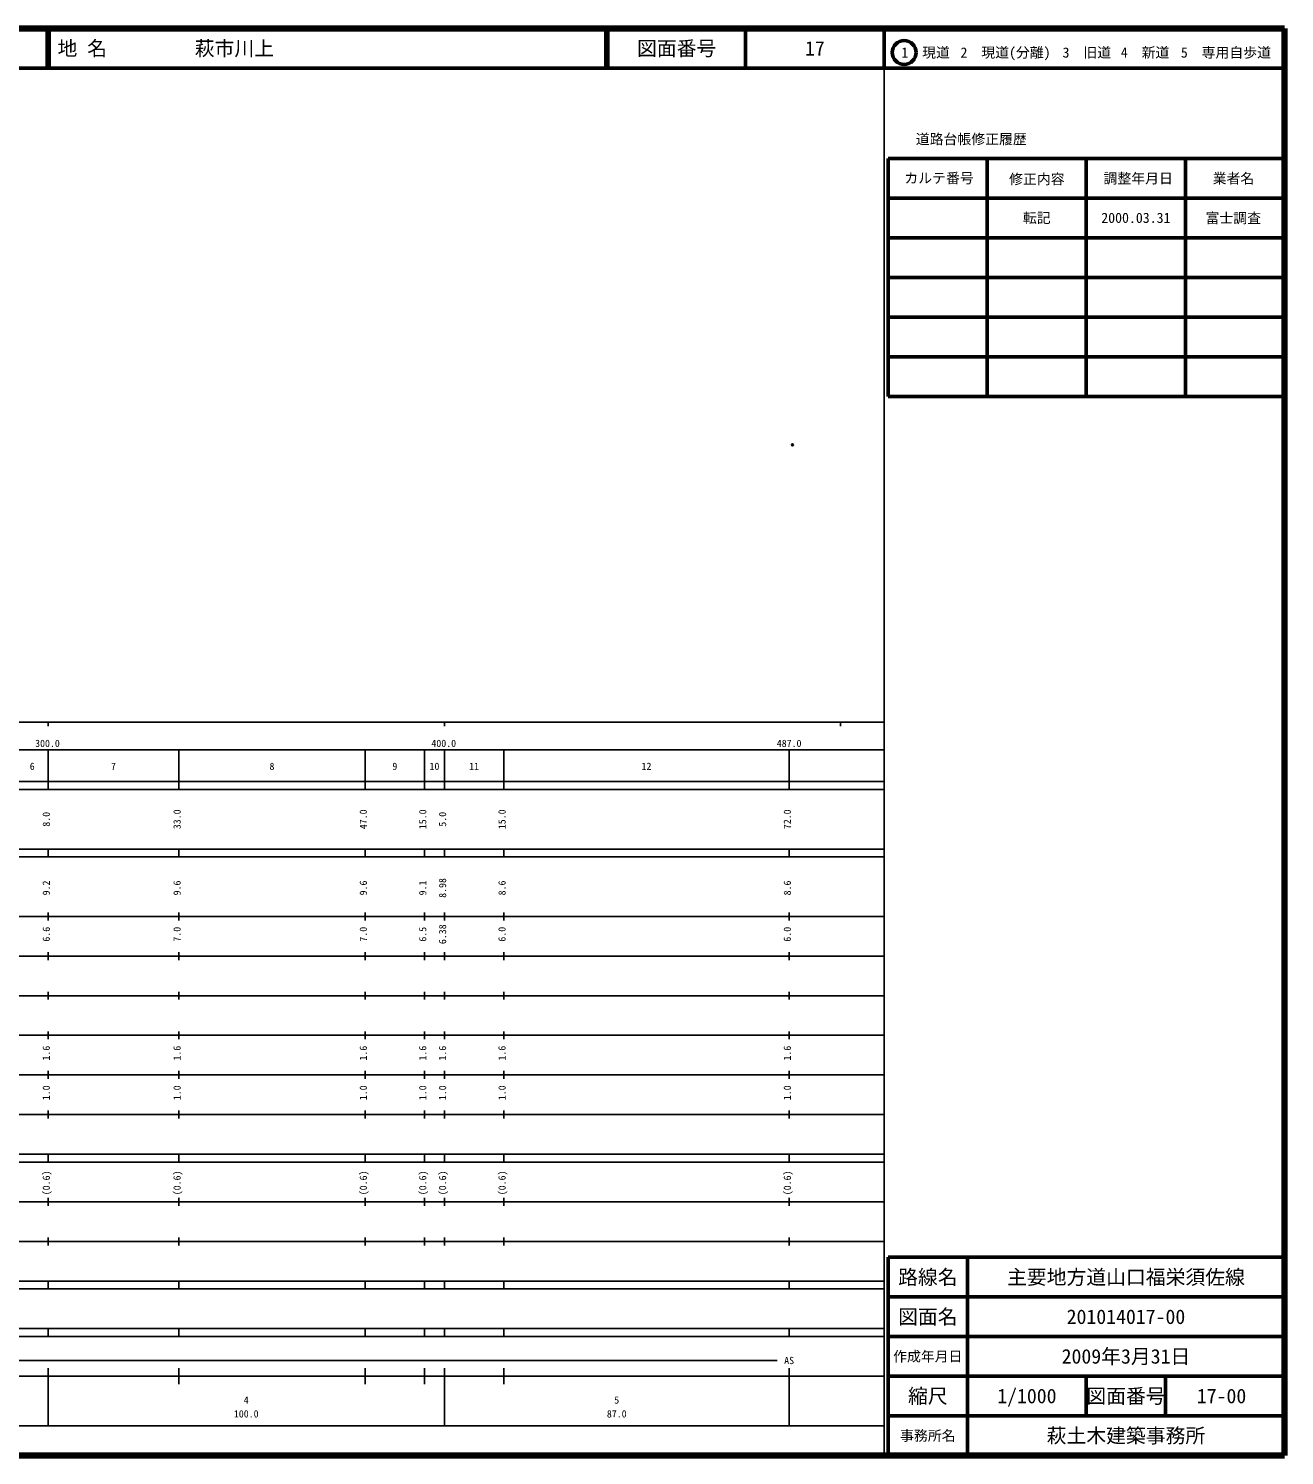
# Model space of a CAD drawing. Units: millimetres on the paper. Extents: x 40 to 680, y 20 to 380.
# Drawn here: x 363.1 to 680, y 20 to 380 of the extents above; entities that cross this region are included whole.
import ezdxf
from ezdxf.enums import TextEntityAlignment as Align

# ---------------------------------------------------------------- set-up
doc = ezdxf.new("R2010")
doc.units = ezdxf.units.MM
doc.header["$PDMODE"] = 32
doc.header["$PDSIZE"] = 0.5
doc.layers.add('M-OTRS', color=6, linetype='Continuous')
doc.layers.add('M-TTL-TXT', color=7, linetype='Continuous')
for name, color, linetype, lineweight in [('M-TTL', 2, 'Continuous', 140), ('M-TTL-BAND', 7, 'Continuous', 25), ('M-TTL-FRAM', 2, 'Continuous', 50), ('M-TTL-LINE', 7, 'Continuous', 50)]:
    doc.layers.add(name, color=color, linetype=linetype, lineweight=lineweight)
doc.styles.add('ＭＳ ゴシック', font='')
doc.styles.get('ＭＳ ゴシック').set_extended_font_data('MS Gothic')

msp = doc.modelspace()

# ---------------------------------------------------------------- linework, layer by layer
at = {"layer": 'M-OTRS'}
msp.add_point((555.839, 275), dxfattribs=at)
at = {"layer": 'M-TTL'}
for p, q in [((680, 380), (40, 380)), ((680, 20), (680, 380)), ((40, 20), (680, 20))]:
    msp.add_line(p, q, dxfattribs=at)
at = {"layer": 'M-TTL-BAND'}
for p, q in [((579, 20), (579, 370)), ((40, 205), (579, 205)), ((368, 205), (368, 204)), ((468, 205), (468, 204)), ((568, 205), (568, 204)), ((68, 198), (579, 198)), ((368, 188), (368, 198)), ((401, 188), (401, 198)), ((448, 188), (448, 198)), ((463, 188), (463, 198)), ((468, 188), (468, 198)), ((483, 188), (483, 198)), ((555, 188), (555, 198)), ((40, 190), (579, 190)), ((40, 188), (579, 188)), ((40, 173), (579, 173)), ((368, 171), (368, 173)), ((401, 171), (401, 173)), ((448, 171), (448, 173)), ((463, 171), (463, 173)), ((468, 171), (468, 173)), ((483, 171), (483, 173)), ((555, 171), (555, 173)), ((40, 171), (579, 171)), ((40, 156), (579, 156)), ((368, 155), (368, 157)), ((401, 155), (401, 157)), ((448, 155), (448, 157)), ((463, 155), (463, 157)), ((468, 155), (468, 157)), ((483, 155), (483, 157)), ((555, 155), (555, 157)), ((46, 146), (579, 146)), ((368, 145), (368, 147)), ((401, 145), (401, 147)), ((448, 145), (448, 147)), ((463, 145), (463, 147)), ((468, 145), (468, 147)), ((483, 145), (483, 147)), ((555, 145), (555, 147)), ((368, 135), (368, 137)), ((401, 135), (401, 137)), ((448, 135), (448, 137)), ((463, 135), (463, 137)), ((468, 135), (468, 137)), ((483, 135), (483, 137)), ((555, 135), (555, 137)), ((52, 136), (579, 136)), ((46, 126), (579, 126)), ((368, 125), (368, 127)), ((401, 125), (401, 127)), ((448, 125), (448, 127)), ((463, 125), (463, 127)), ((468, 125), (468, 127)), ((483, 125), (483, 127)), ((555, 125), (555, 127)), ((52, 116), (579, 116)), ((368, 115), (368, 117)), ((401, 115), (401, 117)), ((448, 115), (448, 117)), ((463, 115), (463, 117)), ((468, 115), (468, 117)), ((483, 115), (483, 117)), ((555, 115), (555, 117)), ((46, 106), (579, 106)), ((368, 105), (368, 107)), ((401, 105), (401, 107)), ((448, 105), (448, 107)), ((463, 105), (463, 107)), ((468, 105), (468, 107)), ((483, 105), (483, 107)), ((555, 105), (555, 107)), ((40, 96), (579, 96)), ((40, 94), (579, 94)), ((368, 94), (368, 96)), ((401, 94), (401, 96)), ((448, 94), (448, 96)), ((463, 94), (463, 96)), ((468, 94), (468, 96)), ((483, 94), (483, 96)), ((555, 94), (555, 96)), ((49, 84), (579, 84)), ((368, 83), (368, 85)), ((401, 83), (401, 85)), ((448, 83), (448, 85)), ((463, 83), (463, 85)), ((468, 83), (468, 85)), ((483, 83), (483, 85)), ((555, 83), (555, 85)), ((40, 74), (579, 74)), ((368, 73), (368, 75)), ((401, 73), (401, 75)), ((448, 73), (448, 75)), ((463, 73), (463, 75)), ((468, 73), (468, 75)), ((483, 73), (483, 75)), ((555, 73), (555, 75)), ((40, 64), (579, 64)), ((40, 62), (579, 62)), ((368, 62), (368, 64)), ((401, 62), (401, 64)), ((448, 62), (448, 64)), ((463, 62), (463, 64)), ((468, 62), (468, 64)), ((483, 62), (483, 64)), ((555, 62), (555, 64)), ((40, 52), (579, 52)), ((368, 50), (368, 52)), ((401, 50), (401, 52)), ((448, 50), (448, 52)), ((463, 50), (463, 52)), ((468, 50), (468, 52)), ((483, 50), (483, 52)), ((555, 50), (555, 52)), ((40, 50), (579, 50)), ((71, 44), (552, 44)), ((40, 40), (579, 40)), ((368, 27.5), (368, 42)), ((401, 38), (401, 42)), ((448, 38), (448, 42)), ((463, 38), (463, 42)), ((468, 27.5), (468, 42)), ((483, 38), (483, 42)), ((555, 27.5), (555, 42)), ((68, 27.5), (579, 27.5))]:
    msp.add_line(p, q, dxfattribs=at)
at = {"layer": 'M-TTL-FRAM'}
for p, q in [((580, 347.197), (580, 287.197)), ((580, 347.197), (680, 347.197)), ((580, 287.197), (680, 287.197)), ((680, 70), (580, 70)), ((580, 70), (580, 20))]:
    msp.add_line(p, q, dxfattribs=at)
at = {"layer": 'M-TTL-LINE'}
for p, q in [((367.75, 380), (367.75, 370)), ((368.25, 380), (368.25, 370)), ((508.747, 380), (508.747, 370)), ((509.247, 380), (509.247, 370)), ((543.997, 380), (543.997, 370)), ((579, 380), (579, 370)), ((40, 370), (680, 370)), ((605, 347.197), (605, 287.197)), ((630, 347.197), (630, 287.197)), ((655, 347.197), (655, 287.197)), ((580, 337.197), (680, 337.197)), ((580, 327.197), (680, 327.197)), ((580, 317.197), (680, 317.197)), ((580, 307.197), (680, 307.197)), ((580, 297.197), (680, 297.197)), ((600, 70), (600, 20)), ((680, 60), (580, 60)), ((680, 50), (580, 50)), ((680, 40), (580, 40)), ((630, 40), (630, 30)), ((650, 40), (650, 30)), ((680, 30), (580, 30))]:
    msp.add_line(p, q, dxfattribs=at)
msp.add_circle((584.031, 373.958), 3, dxfattribs=at)

# ---------------------------------------------------------------- texts
at = {"layer": 'M-TTL-BAND', "style": 'ＭＳ ゴシック'}
for s, p in [('300.0', (367.844, 198.195)), ('400.0', (467.844, 198.195)), ('487.0', (555, 198.195)), ('6', (364, 192.405)), ('7', (384.5, 192.405)), ('8', (424.5, 192.405)), ('9', (455.5, 192.405)), ('10', (465.5, 192.405)), ('11', (475.5, 192.405)), ('12', (519, 192.405)), ('AS', (555, 42.5)), ('4', (418, 32.523)), ('5', (511.5, 32.523)), ('100.0', (418, 29.033)), ('87.0', (511.5, 29.033))]:
    msp.add_text(s, height=1.833, dxfattribs=at).set_placement(p, align=Align.BOTTOM_CENTER)
for s, p in [('8.0', (369, 180.5)), ('33.0', (402, 180.5)), ('47.0', (449, 180.5)), ('15.0', (464, 180.5)), ('5.0', (469, 180.5)), ('15.0', (484, 180.5)), ('72.0', (556, 180.5)), ('9.2', (369, 163.174)), ('9.6', (402, 163.174)), ('9.6', (449, 163.174)), ('9.1', (464, 163.174)), ('8.98', (469, 163.174)), ('8.6', (484, 163.174)), ('8.6', (556, 163.174)), ('6.6', (369, 151.5)), ('7.0', (402, 151.5)), ('7.0', (449, 151.5)), ('6.5', (464, 151.5)), ('6.38', (469, 151.5)), ('6.0', (484, 151.5)), ('6.0', (556, 151.5)), ('1.6', (369, 121.5)), ('1.6', (402, 121.5)), ('1.6', (449, 121.5)), ('1.6', (464, 121.5)), ('1.6', (469, 121.5)), ('1.6', (484, 121.5)), ('1.6', (556, 121.5)), ('1.0', (369, 111.5)), ('1.0', (402, 111.5)), ('1.0', (449, 111.5)), ('1.0', (464, 111.5)), ('1.0', (469, 111.5)), ('1.0', (484, 111.5)), ('1.0', (556, 111.5)), ('(0.6)', (369, 88.764)), ('(0.6)', (402, 88.764)), ('(0.6)', (449, 88.764)), ('(0.6)', (464, 88.764)), ('(0.6)', (469, 88.764)), ('(0.6)', (484, 88.764)), ('(0.6)', (556, 88.764))]:
    msp.add_text(s, height=1.833, rotation=90, dxfattribs=at).set_placement(p, align=Align.BOTTOM_CENTER)
at = {"layer": 'M-TTL-TXT', "style": 'ＭＳ ゴシック'}
for s, p in [('地 名', (370.38, 375)), ('萩市川上', (405.024, 375))]:
    msp.add_text(s, height=3.666, dxfattribs=at).set_placement(p, align=Align.MIDDLE_LEFT)
for s, height, p in [('図面番号', 3.666, (526.622, 375)), ('17', 3.666, (561.497, 375)), ('1\u3000現道', 2.566, (589.448, 373.958)), ('2\u3000現道(分離)', 2.566, (609.619, 373.958)), ('3\u3000旧道', 2.566, (630.121, 373.958)), ('4\u3000新道', 2.566, (644.824, 373.958)), ('5\u3000専用自歩道', 2.566, (665.228, 373.958)), ('道路台帳修正履歴', 2.566, (600.968, 352.113)), ('カルテ番号', 2.566, (592.839, 342.277)), ('修正内容', 2.566, (617.509, 342.023)), ('調整年月日', 2.566, (643.089, 342.197)), ('業者名', 2.566, (667.134, 342.197)), ('転記', 2.566, (617.5, 332.245)), ('2000.03.31', 2.566, (642.5, 332.245)), ('富士調査', 2.566, (667.077, 332.189)), ('路線名', 3.666, (590, 65)), ('路線名', 3.666, (590, 65)), ('主要地方道山口福栄須佐線', 3.666, (640, 65)), ('図面名', 3.666, (590, 55)), ('図面名', 3.666, (590, 55)), ('201014017-00', 3.666, (640, 55)), ('2009年3月31日', 3.666, (640, 45)), ('作成年月日', 2.566, (590, 45)), ('作成年月日', 2.566, (590, 45)), ('縮尺', 3.666, (590, 35)), ('縮尺', 3.666, (590, 35)), ('1/1000', 3.666, (615, 35)), ('図面番号', 3.666, (640, 35)), ('図面番号', 3.666, (640, 35)), ('17-00', 3.666, (664.125, 35)), ('事務所名', 2.566, (590, 25)), ('事務所名', 2.566, (590, 25)), ('萩土木建築事務所', 3.666, (640, 25))]:
    msp.add_text(s, height=height, dxfattribs=at).set_placement(p, align=Align.MIDDLE_CENTER)

doc.saveas('drawing.dxf')
